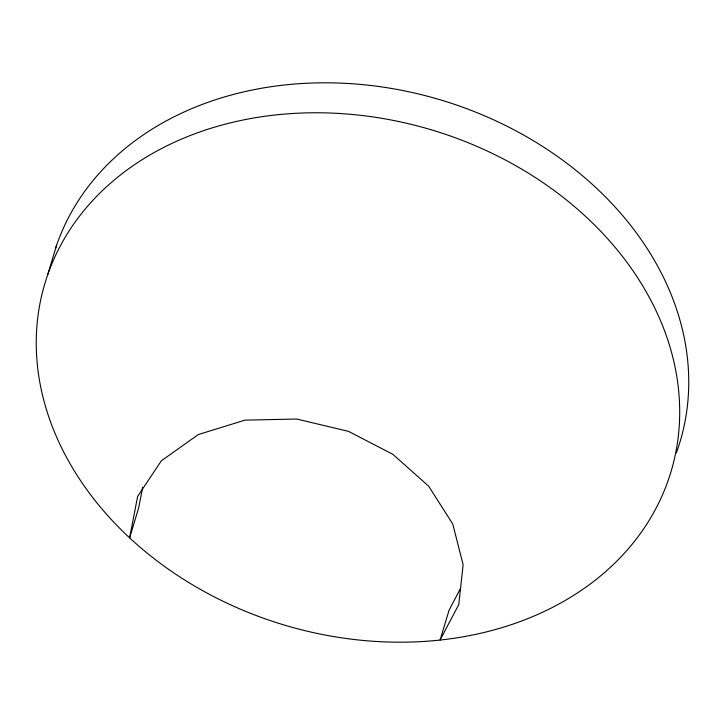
<?xml version="1.0" encoding="UTF-8"?>
<svg xmlns="http://www.w3.org/2000/svg" width="725" height="725" viewBox="0 0 725 725"><rect width="100%" height="100%" fill="white"/><g stroke="black" fill="none" stroke-linecap="round" stroke-linejoin="round"><path stroke-width="1.09" d="M142.671 487.191L138.674 507.89L129.621 537.859A326.903 258.299 16.8 0 0 668.423 479.687A326.903 258.299 16.8 0 0 275.881 114.912A326.903 258.299 16.8 0 0 129.621 537.859L137.623 496.462L161.294 460.855L198.306 434.547L244.996 420.138L296.779 419.041L348.526 431.375L392.841 454.303L428.647 486.14L452.781 524.075L463.13 564.757L458.762 604.587L440.075 640.057L449.119 610.088L460.538 588.41M47.524 275.282L56.577 245.313M55.508 248.494A326.903 258.299 16.8 0 1 451.467 103.331A326.903 258.299 16.8 0 1 676.353 452.871"/></g></svg>
